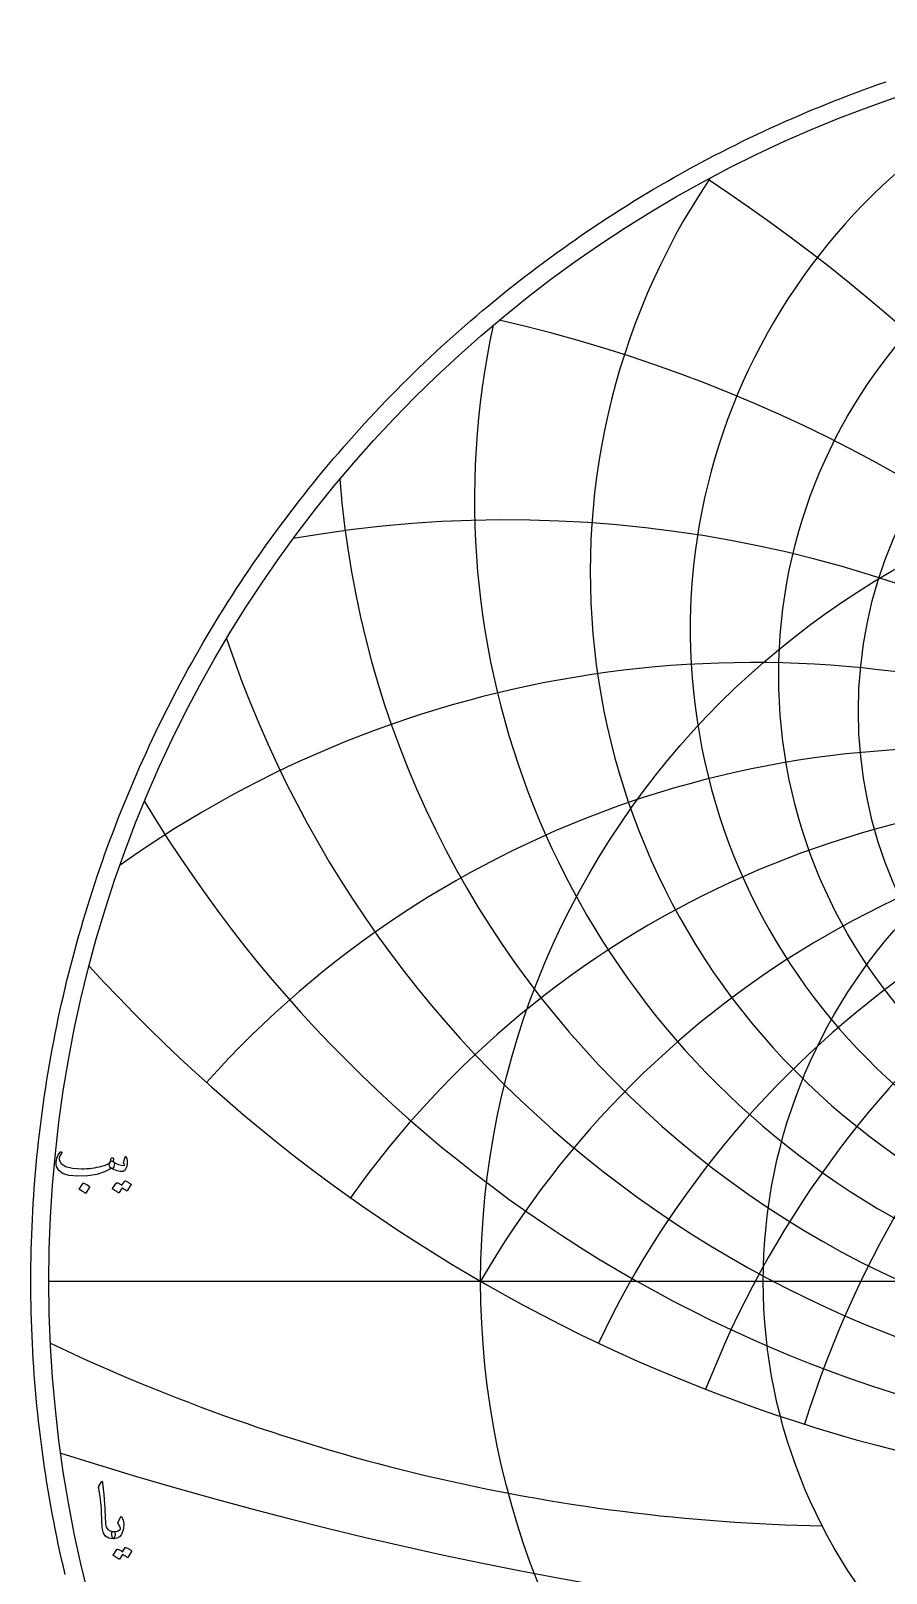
# Model space of a CAD drawing. Header units: millimetres. Extents: x -69 to 69, y -69 to 71.
# Drawn here: x -68.9 to -22.4, y -15.9 to 68 of the extents above; entities that cross this region are included whole.
import ezdxf

# ---------------------------------------------------------------- set-up
doc = ezdxf.new("R2010")
doc.units = ezdxf.units.MM
for name, color, linetype in [('CUT_OUTER', 1, 'Continuous'), ('ENGRAVE', 7, 'Continuous'), ('ENGRAVE_FINE', 8, 'Continuous'), ('TEXT', 5, 'Continuous')]:
    doc.layers.add(name, color=color, linetype=linetype)

msp = doc.modelspace()

# ---------------------------------------------------------------- linework, layer by layer
at = {"layer": 'CUT_OUTER'}
msp.add_lwpolyline([(-67.0672, -15.9274), (-67.1636, -15.5156), (-67.2576, -15.1032), (-67.349, -14.6902), (-67.4379, -14.2767), (-67.5242, -13.8626), (-67.608, -13.4481), (-67.6892, -13.033), (-67.7679, -12.6174), (-67.8441, -12.2013), (-67.9177, -11.7848), (-67.9887, -11.3679), (-68.0572, -10.9505), (-68.1231, -10.5327), (-68.1864, -10.1145), (-68.2472, -9.6959), (-68.3054, -9.277), (-68.361, -8.8577), (-68.4141, -8.4381), (-68.4646, -8.0181), (-68.5125, -7.5979), (-68.5578, -7.1774), (-68.6006, -6.7566), (-68.6407, -6.3355), (-68.6783, -5.9142), (-68.7133, -5.4927), (-68.7457, -5.071), (-68.7755, -4.6491), (-68.8028, -4.227), (-68.8274, -3.8047), (-68.8495, -3.3824), (-68.8689, -2.9598), (-68.8858, -2.5372), (-68.9001, -2.1145), (-68.9117, -1.6917), (-68.9208, -1.2688), (-68.9273, -0.8459), (-68.9312, -0.423), (-68.9325, 0), (-68.9312, 0.423), (-68.9273, 0.8459), (-68.9208, 1.2688), (-68.9117, 1.6917), (-68.9001, 2.1145), (-68.8858, 2.5372), (-68.8689, 2.9598), (-68.8495, 3.3824), (-68.8274, 3.8047), (-68.8028, 4.227), (-68.7755, 4.6491), (-68.7457, 5.071), (-68.7133, 5.4927), (-68.6783, 5.9142), (-68.6407, 6.3355), (-68.6006, 6.7566), (-68.5578, 7.1774), (-68.5125, 7.5979), (-68.4646, 8.0181), (-68.4141, 8.4381), (-68.361, 8.8577), (-68.3054, 9.277), (-68.2472, 9.6959), (-68.1864, 10.1145), (-68.1231, 10.5327), (-68.0572, 10.9505), (-67.9887, 11.3679), (-67.9177, 11.7848), (-67.8441, 12.2013), (-67.7679, 12.6174), (-67.6892, 13.033), (-67.608, 13.4481), (-67.5242, 13.8626), (-67.4379, 14.2767), (-67.349, 14.6902), (-67.2576, 15.1032), (-67.1636, 15.5156), (-67.0672, 15.9274), (-66.9682, 16.3386), (-66.8667, 16.7492), (-66.7626, 17.1592), (-66.6561, 17.5685), (-66.5471, 17.9772), (-66.4355, 18.3852), (-66.3214, 18.7925), (-66.2049, 19.1991), (-66.0858, 19.6049), (-65.9643, 20.01), (-65.8403, 20.4144), (-65.7138, 20.818), (-65.5848, 21.2208), (-65.4534, 21.6229), (-65.3194, 22.0241), (-65.1831, 22.4245), (-65.0443, 22.824), (-64.903, 23.2227), (-64.7593, 23.6205), (-64.6131, 24.0174), (-64.4645, 24.4134), (-64.3135, 24.8085), (-64.1601, 25.2026), (-64.0042, 25.5958), (-63.846, 25.9881), (-63.6853, 26.3793), (-63.5223, 26.7696), (-63.3568, 27.1589), (-63.189, 27.5471), (-63.0188, 27.9343), (-62.8462, 28.3204), (-62.6712, 28.7055), (-62.4939, 29.0895), (-62.3142, 29.4724), (-62.1322, 29.8542), (-61.9479, 30.2349), (-61.7612, 30.6144), (-61.5722, 30.9928), (-61.3809, 31.37), (-61.1872, 31.7461), (-60.9913, 32.1209), (-60.793, 32.4946), (-60.5925, 32.867), (-60.3897, 33.2381), (-60.1846, 33.6081), (-59.9773, 33.9767), (-59.7677, 34.3441), (-59.5558, 34.7102), (-59.3417, 35.0749), (-59.1254, 35.4384), (-58.9068, 35.8005), (-58.686, 36.1613), (-58.4631, 36.5207), (-58.2379, 36.8787), (-58.0105, 37.2354), (-57.7809, 37.5906), (-57.5492, 37.9444), (-57.3153, 38.2968), (-57.0792, 38.6478), (-56.841, 38.9973), (-56.6006, 39.3453), (-56.3582, 39.6919), (-56.1136, 40.037), (-55.8668, 40.3805), (-55.618, 40.7225), (-55.3671, 41.063), (-55.1141, 41.402), (-54.859, 41.7394), (-54.6019, 42.0752), (-54.3427, 42.4095), (-54.0814, 42.7421), (-53.8182, 43.0731), (-53.5529, 43.4025), (-53.2855, 43.7303), (-53.0162, 44.0564), (-52.7449, 44.3809), (-52.4716, 44.7037), (-52.1963, 45.0248), (-51.919, 45.3443), (-51.6398, 45.662), (-51.3587, 45.978), (-51.0756, 46.2922), (-50.7906, 46.6048), (-50.5037, 46.9155), (-50.2149, 47.2245), (-49.9242, 47.5318), (-49.6316, 47.8372), (-49.3371, 48.1408), (-49.0408, 48.4426), (-48.7426, 48.7426), (-48.4426, 49.0408), (-48.1408, 49.3371), (-47.8372, 49.6316), (-47.5318, 49.9242), (-47.2245, 50.2149), (-46.9155, 50.5037), (-46.6048, 50.7906), (-46.2922, 51.0756), (-45.978, 51.3587), (-45.662, 51.6398), (-45.3443, 51.919), (-45.0248, 52.1963), (-44.7037, 52.4716), (-44.3809, 52.7449), (-44.0564, 53.0162), (-43.7303, 53.2855), (-43.4025, 53.5529), (-43.0731, 53.8182), (-42.7421, 54.0814), (-42.4095, 54.3427), (-42.0752, 54.6019), (-41.7394, 54.859), (-41.402, 55.1141), (-41.063, 55.3671), (-40.7225, 55.618), (-40.3805, 55.8668), (-40.037, 56.1136), (-39.6919, 56.3582), (-39.3453, 56.6006), (-38.9973, 56.841), (-38.6478, 57.0792), (-38.2968, 57.3153), (-37.9444, 57.5492), (-37.5906, 57.7809), (-37.2354, 58.0105), (-36.8787, 58.2379), (-36.5207, 58.4631), (-36.1613, 58.686), (-35.8005, 58.9068), (-35.4384, 59.1254), (-35.0749, 59.3417), (-34.7102, 59.5558), (-34.3441, 59.7677), (-33.9767, 59.9773), (-33.6081, 60.1846), (-33.2381, 60.3897), (-32.867, 60.5925), (-32.4946, 60.793), (-32.1209, 60.9913), (-31.7461, 61.1872), (-31.37, 61.3809), (-30.9928, 61.5722), (-30.6144, 61.7612), (-30.2349, 61.9479), (-29.8542, 62.1322), (-29.4724, 62.3142), (-29.0895, 62.4939), (-28.7055, 62.6712), (-28.3204, 62.8462), (-27.9343, 63.0188), (-27.5471, 63.189), (-27.1589, 63.3568), (-26.7696, 63.5223), (-26.3793, 63.6853), (-25.9881, 63.846), (-25.5958, 64.0042), (-25.2026, 64.1601), (-24.8085, 64.3135), (-24.4134, 64.4645), (-24.0174, 64.6131), (-23.6205, 64.7593), (-23.2227, 64.903), (-22.824, 65.0443), (-22.4245, 65.1831)], dxfattribs=at)
at = {"layer": 'ENGRAVE'}
msp.add_lwpolyline([(-67.95, 0), (67.95, 0)], dxfattribs=at)
for centre, radius in [((0, 0), 67.95), ((0, 32.9478), 28.2728), ((0, 30.9861), 23.9413), ((0, 0), 44.4794), ((0, 0), 29.1157)]:
    msp.add_circle(centre, radius, dxfattribs=at)
for centre, radius, start, end in [((0, 35.4116), 33.0806, 104.436571, 75.563429), ((0, 38.5202), 38.5202, 146.229962, 33.770038), ((0, 42.4823), 44.8134, 167.806282, 12.193718), ((0, 47.6136), 52.2886, 184.422486, 355.577514), ((0, 54.4139), 61.4588, 198.487195, 341.512805), ((0, 63.7195), 73.1739, 210.960954, 329.039046), ((0, -25.6802), 51.3603, 30, 150), ((0, -25.6802), 51.3603, 30, 150), ((0, 77.0405), 88.9587, 222.338487, 317.661513), ((-23.8482, 89.0027), 102.3163, 244.518396, 268.848651)]:
    msp.add_arc(centre, radius, start, end, dxfattribs=at)
at = {"layer": 'ENGRAVE_FINE'}
for centre, radius, start, end in [((-88.9587, -25.6802), 102.7207, 8.213211, 56.402398), ((-88.9587, -25.6802), 102.7207, 8.213211, 56.402398), ((-61.2089, -25.6802), 79.9025, 11.140372, 77.171494), ((-61.2089, -25.6802), 79.9025, 11.140372, 77.171494), ((-43.0964, -25.6802), 67.0461, 14.244026, 99.935714), ((-43.0964, -25.6802), 67.0461, 14.244026, 99.935714), ((-29.6529, -25.6802), 59.3058, 17.587954, 125.482575), ((-29.6529, -25.6802), 59.3058, 17.587954, 125.482575), ((29.6529, -25.6802), 59.3058, 54.517425, 162.412046), ((29.6529, -25.6802), 59.3058, 54.517425, 162.412046), ((-18.6936, -25.6802), 54.6565, 21.252599, 138.119191), ((-18.6936, -25.6802), 54.6565, 21.252599, 138.119191), ((18.6936, -25.6802), 54.6565, 41.880809, 158.747401), ((18.6936, -25.6802), 54.6565, 41.880809, 158.747401), ((-9.0562, -25.6802), 52.1526, 25.342886, 144.580376), ((-9.0562, -25.6802), 52.1526, 25.342886, 144.580376), ((9.0562, -25.6802), 52.1526, 35.419624, 154.657114), ((9.0562, -25.6802), 52.1526, 35.419624, 154.657114), ((0, 201.6946), 221.4981, 252.309853, 287.690147)]:
    msp.add_arc(centre, radius, start, end, dxfattribs=at)
at = {"layer": 'TEXT'}
for points in [[(-64.4649, 6.5174), (-64.4607, 6.5153), (-64.4569, 6.5131), (-64.4532, 6.511), (-64.4499, 6.5088), (-64.4465, 6.5064), (-64.4429, 6.5035), (-64.439, 6.5), (-64.4349, 6.496), (-64.4003, 6.4553), (-64.3867, 6.3974), (-64.3939, 6.3224), (-64.422, 6.2302), (-64.448, 6.1742), (-64.4745, 6.1391), (-64.5016, 6.1249), (-64.5292, 6.1316), (-64.5431, 6.1383), (-64.5549, 6.1413), (-64.5646, 6.1405), (-64.5721, 6.1359), (-64.9235, 5.9436), (-65.3436, 5.808), (-65.8323, 5.7292), (-66.3895, 5.7073), (-66.8401, 5.7459), (-67.1804, 5.8487), (-67.4102, 6.0159), (-67.5297, 6.2474), (-67.5482, 6.3567), (-67.5522, 6.466), (-67.5418, 6.5753), (-67.5168, 6.6846), (-67.4828, 6.7813), (-67.4408, 6.87), (-67.3907, 6.9506), (-67.3325, 7.0232), (-67.3215, 7.0323), (-67.31, 7.0382), (-67.298, 7.0409), (-67.2854, 7.0404), (-67.2736, 7.0353), (-67.2639, 7.0286), (-67.2564, 7.0203), (-67.2511, 7.0104), (-67.2487, 7.0007), (-67.25, 6.9889), (-67.2551, 6.975), (-67.2639, 6.9589), (-67.3261, 6.8678), (-67.3668, 6.7789), (-67.3861, 6.6921), (-67.384, 6.6074), (-67.2822, 6.3953), (-67.0453, 6.2431), (-66.6735, 6.1509), (-66.1666, 6.1188), (-66.0274, 6.1209), (-65.8885, 6.1274), (-65.7499, 6.1381), (-65.6115, 6.1531), (-65.4742, 6.1724), (-65.3388, 6.1959), (-65.2052, 6.2238), (-65.0736, 6.2559), (-64.9458, 6.2924), (-64.841, 6.3288), (-64.7593, 6.3652), (-64.7006, 6.4017), (-64.678, 6.421), (-64.6572, 6.4445), (-64.6384, 6.4724), (-64.6213, 6.5046), (-64.6054, 6.5405), (-64.5897, 6.5796), (-64.5743, 6.6219), (-64.5592, 6.6674), (-64.5533, 6.6814), (-64.5442, 6.6932), (-64.5319, 6.7028), (-64.5163, 6.7103), (-64.4997, 6.7143), (-64.4842, 6.7135), (-64.4697, 6.7079), (-64.4563, 6.6974), (-64.4456, 6.683), (-64.4392, 6.6653), (-64.437, 6.6444), (-64.4392, 6.6203)], [(-64.5935, 6.1745), (-64.6401, 6.2187), (-64.6642, 6.2742), (-64.6658, 6.3409), (-64.6449, 6.4188), (-64.5996, 6.4888), (-64.5581, 6.5313), (-64.5203, 6.5466), (-64.4863, 6.5346), (-64.3256, 6.4282), (-64.1648, 6.3535), (-64.0041, 6.3103), (-63.8434, 6.2988), (-63.8377, 6.2999), (-63.8337, 6.3031), (-63.8313, 6.3085), (-63.8305, 6.316), (-63.8345, 6.3302), (-63.8466, 6.3513), (-63.8667, 6.3794), (-63.8948, 6.4145), (-63.9002, 6.4253), (-63.9034, 6.436), (-63.9044, 6.4467), (-63.9034, 6.4574), (-63.8005, 6.7532), (-63.7957, 6.7644), (-63.7898, 6.7725), (-63.7828, 6.7773), (-63.7748, 6.7789), (-63.7667, 6.7776), (-63.7598, 6.7735), (-63.7539, 6.7668), (-63.7491, 6.7575), (-63.7169, 6.6613), (-63.6976, 6.5656), (-63.6912, 6.4705), (-63.6976, 6.376), (-63.7185, 6.2584), (-63.7469, 6.1627), (-63.7828, 6.089), (-63.8262, 6.0373), (-63.8592, 6.0089), (-63.8894, 5.988), (-63.917, 5.9746), (-63.9419, 5.9688), (-64.0855, 5.9655), (-64.242, 5.9988), (-64.4113, 6.0684), (-64.5935, 6.1745)], [(-66.0895, 5.3258), (-66.0841, 5.3311), (-66.0766, 5.3344), (-66.067, 5.3354), (-66.0552, 5.3344), (-65.9718, 5.3006), (-65.8934, 5.2593), (-65.8197, 5.2106), (-65.7508, 5.1543), (-65.7441, 5.1458), (-65.7412, 5.1372), (-65.742, 5.1286), (-65.7465, 5.12), (-65.948, 4.7943), (-65.9555, 4.7865), (-65.9651, 4.7846), (-65.9769, 4.7886), (-65.9909, 4.7986), (-66.0029, 4.8071), (-66.0219, 4.82), (-66.0479, 4.8371), (-66.0809, 4.8586), (-66.1213, 4.8843), (-66.1698, 4.9143), (-66.2264, 4.9486), (-66.2909, 4.9872), (-66.2995, 4.9936), (-66.3038, 5), (-66.3038, 5.0064), (-66.2995, 5.0129)], [(-63.8305, 5.4458), (-63.8251, 5.4512), (-63.8176, 5.4544), (-63.808, 5.4554), (-63.7962, 5.4544), (-63.754, 5.4386), (-63.7132, 5.4212), (-63.6736, 5.4021), (-63.6355, 5.3815), (-63.5984, 5.359), (-63.5621, 5.3344), (-63.5266, 5.3076), (-63.4919, 5.2786), (-63.4852, 5.2698), (-63.4822, 5.2604), (-63.483, 5.2505), (-63.4876, 5.2401), (-63.6933, 4.9143), (-63.699, 4.91), (-63.7073, 4.91), (-63.7182, 4.9143), (-63.7319, 4.9229), (-63.7413, 4.9308), (-63.7566, 4.9416), (-63.7777, 4.9554), (-63.8048, 4.9722), (-63.838, 4.9921), (-63.8776, 5.0156), (-63.9237, 5.0425), (-63.9762, 5.0729), (-64.1391, 4.82), (-64.1466, 4.8122), (-64.1563, 4.8103), (-64.1681, 4.8144), (-64.182, 4.8243), (-64.194, 4.8328), (-64.2131, 4.8457), (-64.239, 4.8628), (-64.272, 4.8843), (-64.3125, 4.91), (-64.3609, 4.94), (-64.4175, 4.9743), (-64.482, 5.0129), (-64.4887, 5.0193), (-64.4917, 5.0257), (-64.4909, 5.0322), (-64.4863, 5.0386), (-64.2763, 5.3515), (-64.2709, 5.3569), (-64.2634, 5.3601), (-64.2538, 5.3611), (-64.242, 5.3601), (-64.2061, 5.3484), (-64.1713, 5.3349), (-64.1375, 5.3195), (-64.1048, 5.3022), (-64.0732, 5.2833), (-64.0427, 5.2631), (-64.0132, 5.2415), (-63.9848, 5.2186)], [(-65.0936, -10.8992), (-65.0853, -10.8863), (-65.0776, -10.8778), (-65.0703, -10.8735), (-65.0636, -10.8735), (-65.0534, -10.8791), (-65.0443, -10.896), (-65.0363, -10.9241), (-65.0293, -10.9635), (-64.994, -11.2836), (-64.965, -11.5797), (-64.9425, -11.8516), (-64.9265, -12.0994), (-64.9161, -12.3113), (-64.9066, -12.5013), (-64.8979, -12.6692), (-64.89, -12.8153), (-64.8832, -12.9393), (-64.8777, -13.0414), (-64.8736, -13.1215), (-64.8707, -13.1796), (-64.8327, -13.3537), (-64.7486, -13.4818), (-64.6184, -13.5638), (-64.4421, -13.5997), (-64.3931, -13.6125), (-64.3617, -13.6425), (-64.3481, -13.6897), (-64.3521, -13.754), (-64.3722, -13.8553), (-64.3939, -13.9276), (-64.4172, -13.971), (-64.4421, -13.9855), (-64.6902, -13.9528), (-64.8729, -13.8547), (-64.9902, -13.6913), (-65.0422, -13.4625), (-65.0504, -13.3531), (-65.0577, -13.2434), (-65.0643, -13.1334), (-65.0701, -13.0231), (-65.0753, -12.9126), (-65.0802, -12.8019), (-65.0849, -12.6908), (-65.0893, -12.5795), (-65.0974, -12.3672), (-65.1086, -12.176), (-65.1231, -12.0061), (-65.1408, -11.8572), (-65.1617, -11.7143), (-65.1858, -11.562), (-65.2131, -11.4003), (-65.2437, -11.2293), (-65.2477, -11.1985), (-65.2469, -11.1703), (-65.2412, -11.1449), (-65.2308, -11.1221)], [(-64.1849, -13.081), (-64.0649, -12.8153), (-64.0472, -12.7861), (-64.0285, -12.7756), (-64.0086, -12.7839), (-63.9877, -12.811), (-63.9492, -12.892), (-63.9191, -12.9765), (-63.8977, -13.0645), (-63.8849, -13.156), (-63.8808, -13.2515), (-63.8859, -13.3516), (-63.9001, -13.4562), (-63.9234, -13.5654), (-63.9944, -13.7492), (-64.1045, -13.8804), (-64.2538, -13.9592), (-64.4421, -13.9855), (-64.4638, -13.9718), (-64.486, -13.9308), (-64.5088, -13.8625), (-64.5321, -13.7668), (-64.5388, -13.7157), (-64.5375, -13.6736), (-64.5281, -13.6407), (-64.5107, -13.6168), (-64.4967, -13.6077), (-64.4807, -13.6018), (-64.4625, -13.5991), (-64.4421, -13.5997), (-64.3234, -13.5959), (-64.2203, -13.5718), (-64.1327, -13.5273), (-64.0606, -13.4625), (-64.0574, -13.4574), (-64.0563, -13.4507), (-64.0574, -13.4424), (-64.0606, -13.4325), (-64.0775, -13.372), (-64.1024, -13.3103), (-64.1353, -13.2476), (-64.1763, -13.1839), (-64.1897, -13.1598), (-64.1956, -13.1346), (-64.194, -13.1083), (-64.1849, -13.081)], [(-63.8034, -14.4698), (-63.7981, -14.4645), (-63.7906, -14.4613), (-63.7809, -14.4602), (-63.7691, -14.4613), (-63.7269, -14.4771), (-63.6861, -14.4945), (-63.6466, -14.5135), (-63.6084, -14.5341), (-63.5713, -14.5566), (-63.535, -14.5813), (-63.4995, -14.6081), (-63.4648, -14.637), (-63.4581, -14.6458), (-63.4551, -14.6552), (-63.4559, -14.6651), (-63.4605, -14.6756), (-63.6662, -15.0013), (-63.6719, -15.0056), (-63.6802, -15.0056), (-63.6912, -15.0013), (-63.7048, -14.9928), (-63.7142, -14.9849), (-63.7295, -14.974), (-63.7506, -14.9602), (-63.7777, -14.9435), (-63.8109, -14.9235), (-63.8506, -14.9001), (-63.8966, -14.8732), (-63.9492, -14.8427), (-64.112, -15.0956), (-64.1195, -15.1034), (-64.1292, -15.1053), (-64.141, -15.1013), (-64.1549, -15.0914), (-64.167, -15.0828), (-64.186, -15.0699), (-64.212, -15.0528), (-64.2449, -15.0313), (-64.2854, -15.0056), (-64.3339, -14.9756), (-64.3904, -14.9413), (-64.455, -14.9028), (-64.4617, -14.8963), (-64.4646, -14.8899), (-64.4638, -14.8835), (-64.4592, -14.877), (-64.2492, -14.5641), (-64.2438, -14.5588), (-64.2363, -14.5556), (-64.2267, -14.5545), (-64.2149, -14.5556), (-64.179, -14.5672), (-64.1442, -14.5807), (-64.1104, -14.5961), (-64.0777, -14.6134), (-64.0461, -14.6323), (-64.0156, -14.6525), (-63.9861, -14.6741), (-63.9577, -14.697)]]:
    msp.add_lwpolyline(points, close=True, dxfattribs=at)

doc.saveas('drawing.dxf')
